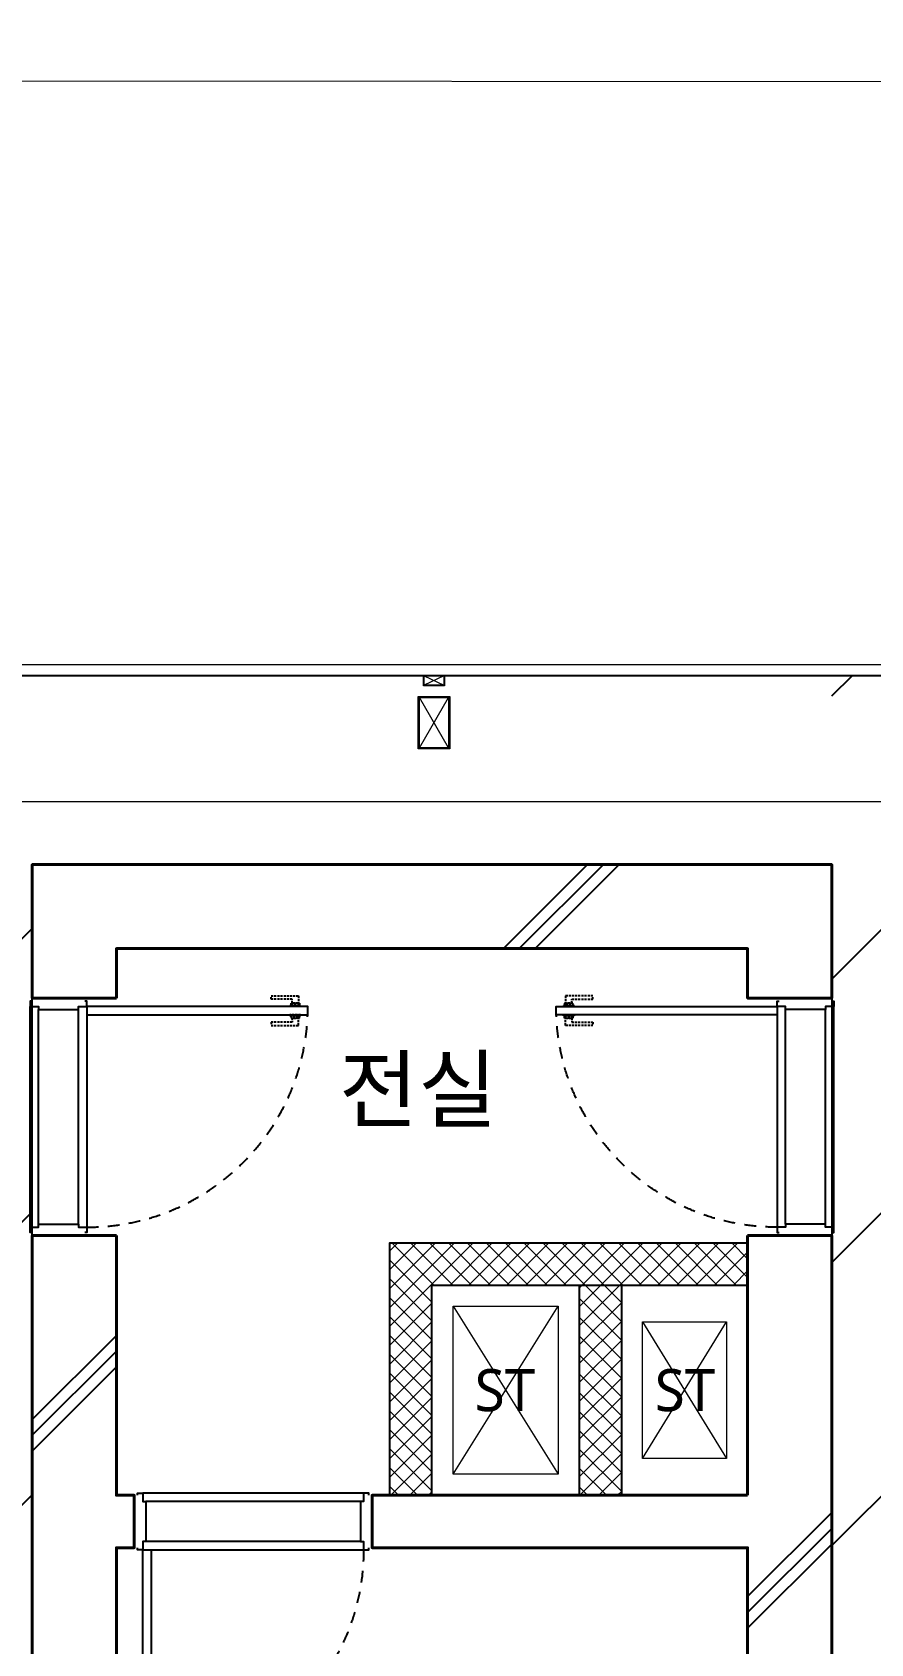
# Model space of a CAD drawing. Header units: millimetres. Extents: x 4739419 to 5837985, y 2291271 to 3446271.
# Drawn here: x 4976662 to 4980647, y 2528385 to 2536050 of the extents above; entities that cross this region are included whole.
import ezdxf
from ezdxf.enums import TextEntityAlignment as Align

# ---------------------------------------------------------------- set-up
doc = ezdxf.new("R2010")
doc.units = ezdxf.units.MM
doc.linetypes.add('XR-평면도$0$DASHEDX2', pattern=[1.5, 1, -0.5])
doc.linetypes.add('XR-평면도$0$HID', pattern=[2, 1.1, -0.9])
doc.layers.get('0').update_dxf_attribs({"color": 255})
for name, color, linetype, lineweight in [('A-XXXX-TXT2', 9, 'Continuous', 25), ('XR-평면도$0$A-CNTL', 9, 'Continuous', 15), ('XR-평면도$0$A-CONC-LIN1', 9, 'Continuous', 40), ('XR-평면도$0$A-DWXM-DOOR', 9, 'Continuous', 25), ('XR-평면도$0$A-DWXM-WIND', 9, 'Continuous', 25), ('XR-평면도$0$A-SECT-LIN2', 9, 'Continuous', 20), ('XR-평면도$0$A-SECT-LIN3', 9, 'Continuous', 18), ('XR-평면도$0$A-STXS-SETB', 9, 'Continuous', 20), ('XR-평면도$0$A-WAXM-BLOC', 9, 'Continuous', 25), ('XR-평면도$0$A-WAXM-DRYW', 9, 'Continuous', 25), ('XR-평면도$0$A-WAXM-PANL', 9, 'Continuous', 20), ('XR-평면도$0$A-XXXX-HATC', 9, 'Continuous', 18), ('XR-평면도$0$A-XXXX-OPEN', 9, 'Continuous', 15)]:
    doc.layers.add(name, color=color, linetype=linetype, lineweight=lineweight)
doc.layers.add('HEB-Area(PC Topping)', color=3, linetype='Continuous')
doc.layers.add('XR-평면도$0$A-CONC-SOLD', color=9, linetype='Continuous')
doc.styles.add('맑은 고딕', font='malgun.ttf')

# ---------------------------------------------------------------- blocks, each defined once
blk = doc.blocks.new('XR-평면도$0$중심선(210216)')
at = {"layer": 'XR-평면도$0$A-CNTL', "ltscale": 300}
blk.add_lwpolyline([(-10000, 196000), (186000, 196000)], dxfattribs=at)
blk = doc.blocks.new('XR-평면도$0$도어_008')
at = {"layer": 'XR-평면도$0$A-DWXM-DOOR', "color": 9, "linetype": 'XR-평면도$0$DASHEDX2', "ltscale": 10}
for points in [[(-25, 1005), (10, 1005), (10, 975), (-10, 975), (-10, 875), (-25, 875)], [(20, 1010), (20, 970), (10, 970), (10, 1010)], [(20, 965), (20, 1015), (25, 1015), (25, 965)], [(70, 965), (70, 1015), (65, 1015), (65, 965)], [(70, 1010), (70, 970), (80, 970), (80, 1010)], [(115, 1005), (80, 1005), (80, 975), (100, 975), (100, 875), (115, 875)]]:
    blk.add_lwpolyline(points, close=True, dxfattribs=at)
at = {"layer": 'XR-평면도$0$A-DWXM-DOOR'}
blk.add_lwpolyline([(65, 0), (65, 1050), (25, 1050), (25, 0)], close=True, dxfattribs=at)
at = {"layer": 'XR-평면도$0$A-DWXM-DOOR', "color": 0}
for points in [[(0, -260), (0, -270), (25, -270), (25, -230), (40, -230), (40, -40), (25, -40), (25, 0), (0, 0), (0, -10)], [(1100, -260), (1100, -270), (1075, -270), (1075, -230), (1060, -230), (1060, -40), (1075, -40), (1075, 0), (1100, 0), (1100, -10)]]:
    blk.add_lwpolyline(points, dxfattribs=at)
at = {"layer": 'XR-평면도$0$A-DWXM-DOOR', "color": 9}
for points in [[(25, 0), (1075, 0)], [(1060, -40), (40, -40)], [(1075, -270), (25, -270)], [(1060, -230), (40, -230)]]:
    blk.add_lwpolyline(points, dxfattribs=at)
at = {"layer": 'XR-평면도$0$A-DWXM-DOOR', "color": 1, "linetype": 'XR-평면도$0$HID', "ltscale": 50}
blk.add_arc((25, 0), 1050, 0, 90, dxfattribs=at)
blk = doc.blocks.new('XR-평면도$0$계단실_2_기준층(210720)')
at = {"layer": 'XR-평면도$0$A-CONC-SOLD'}
h = blk.add_hatch(dxfattribs=at)
h.set_pattern_fill('CONC', color=256, scale=100, angle=360)
h.set_pattern_definition([(45, (-1631837.4, -693570.6), (-2121.3203, 2121.3203), []), (45, (-1631837.4, -693495.6), (-2121.3203, 2121.3203), []), (45, (-1631837.4, -693420.6), (-2121.3203, 2121.3203), [])])
h.paths.add_polyline_path([(3400, -9600), (400, -9600), (400, -3250), (485, -3250), (485, -3000), (400, -3000), (400, -1800), (0, -1800), (0, -10000), (3800, -10000), (3800, -1800), (3400, -1800), (3400, -3000), (1700, -3000), (1700, -3250), (3400, -3250)])
h.paths.add_polyline_path([(3800, 0), (1700, 0), (1700, -400), (3400, -400), (3400, -700), (3800, -700)])
h.paths.add_polyline_path([(600, -400), (600, 0), (0, 0), (0, -700), (400, -700), (400, -400)])
at = {"layer": 'XR-평면도$0$A-XXXX-HATC'}
h = blk.add_hatch(dxfattribs=at)
h.set_pattern_fill('ANSI37', color=256, scale=20, style=0)
h.paths.add_polyline_path([(3400, -2000), (3400, -1800), (1700, -1800), (1700, -3000), (1900, -3000), (1900, -2000)])
h.paths.add_polyline_path([(2600, -2000), (2515, -2000)])
h.paths.add_polyline_path([(2800, -2000), (2800, -3000), (2600, -3000), (2600, -2000)])
at = {"layer": 'XR-평면도$0$A-CONC-LIN1'}
blk.add_line((400, -635), (0, -635), dxfattribs=at)
for points in [[(3800, -635), (3800, 0), (0, 0), (0, -635)], [(400, -635), (400, -400), (3400, -400), (3400, -635), (3800, -635)], [(0, -1765), (0, -10000), (3800, -10000), (3800, -1765)], [(400, -1765), (0, -1765)], [(400, -1765), (400, -3000), (485, -3000), (485, -3250), (400, -3250), (400, -9600), (3400, -9600), (3400, -3250), (1615, -3250), (1615, -3000), (3400, -3000)], [(3400, -3000), (3400, -1765)], [(3400, -1765), (3800, -1765)]]:
    blk.add_lwpolyline(points, dxfattribs=at)
at = {"layer": 'XR-평면도$0$A-WAXM-BLOC', "ltscale": 50}
for points in [[(1700, -3000), (1700, -1800), (3400, -1800)], [(1900, -3000), (1900, -2000), (3400, -2000)], [(2600, -2000), (2600, -3000)], [(2800, -2000), (2800, -3000)]]:
    blk.add_lwpolyline(points, dxfattribs=at)
at = {"layer": 'XR-평면도$0$A-XXXX-OPEN', "ltscale": 20}
for p, q in [((2000, -2900), (2500, -2100)), ((2000, -2100), (2500, -2900)), ((2900, -2175), (3300, -2825)), ((2900, -2825), (3300, -2175))]:
    blk.add_line(p, q, dxfattribs=at)
for points in [[(2000, -2100), (2500, -2100), (2500, -2900), (2000, -2900)], [(2900, -2175), (3300, -2175), (3300, -2825), (2900, -2825)]]:
    blk.add_lwpolyline(points, close=True, dxfattribs=at)
at = {"rotation": 270}
blk.add_blockref('XR-평면도$0$도어_008', (260, -650), dxfattribs=at)
for p, xscale, rotation in [((3540, -650), -1.000000000000002, 90), ((500, -3260), -1, 180)]:
    blk.add_blockref('XR-평면도$0$도어_008', p, dxfattribs=dict(xscale=xscale, rotation=rotation))
blk = doc.blocks.new('XR-평면도$0$win1')
at = {"layer": 'XR-평면도$0$A-DWXM-WIND'}
for p, q in [((-1500, 100), (-1500, 0)), ((-1500, 100), (-1450, 100)), ((-1450, 100), (-1450, 0)), ((-1450, 100), (-25, 100)), ((-25, 100), (25, 100)), ((-25, 100), (-25, 0)), ((25, 100), (25, 0)), ((25, 100), (1450, 100)), ((1450, 100), (1450, 0)), ((1450, 100), (1500, 100)), ((1500, 100), (1500, 0)), ((-1450, 50), (-25, 50)), ((-1450, 0), (-25, 0)), ((-25, 0), (25, 0)), ((25, 50), (1450, 50)), ((25, 0), (1450, 0)), ((-1500, 0), (-1450, 0)), ((1450, 0), (1500, 0))]:
    blk.add_line(p, q, dxfattribs=at)
blk = doc.blocks.new('XR-평면도$0$aw13pan4f~8f')
at = {"layer": 'XR-평면도$0$A-SECT-LIN2'}
for points in [[(2840, 50), (2840, 300), (2990, 300), (2990, 50)], [(6010, 50), (6010, 300), (6160, 300), (6160, 50)], [(8465, 50), (8465, 300), (8615, 300), (8615, 50)], [(50, -50), (-50, -50), (-50, 0), (50, 0)], [(2965, -50), (2865, -50), (2865, 0), (2965, 0)], [(6135, -50), (6035, -50), (6035, 0), (6135, 0)], [(8590, -50), (8490, -50), (8490, 0), (8590, 0)]]:
    blk.add_lwpolyline(points, close=True, dxfattribs=at)
at = {"layer": 'XR-평면도$0$A-SECT-LIN3'}
for points in [[(2846, 56), (2846, 294), (2984, 294), (2984, 56)], [(6016, 56), (6016, 294), (6154, 294), (6154, 56)], [(8471, 56), (8471, 294), (8609, 294), (8609, 56)], [(47, -47), (-47, -47), (-47, -3), (47, -3)], [(2962, -47), (2868, -47), (2868, -3), (2962, -3)], [(6132, -47), (6038, -47), (6038, -3), (6132, -3)], [(8587, -47), (8493, -47), (8493, -3), (8587, -3)]]:
    blk.add_lwpolyline(points, close=True, dxfattribs=at)
at = {"layer": 'XR-평면도$0$A-WAXM-PANL'}
for points in [[(0, -50), (3000, -50)], [(3000, -50), (3000, -100)], [(11000, -50), (6000, -50)], [(6000, -50), (6000, -100)], [(3000, -100), (0, -100)], [(6000, -100), (11000, -100)]]:
    blk.add_lwpolyline(points, dxfattribs=at)
at = {"layer": 'XR-평면도$0$A-XXXX-OPEN'}
for p, q in [((2846, 294), (2984, 56)), ((2984, 294), (2846, 56)), ((6016, 294), (6154, 56)), ((6154, 294), (6016, 56)), ((8471, 294), (8609, 56)), ((8609, 294), (8471, 56)), ((-47, -47), (47, -3)), ((47, -47), (-47, -3)), ((2868, -47), (2962, -3)), ((2962, -47), (2868, -3)), ((6038, -47), (6132, -3)), ((6132, -47), (6038, -3)), ((8493, -47), (8587, -3)), ((8587, -47), (8493, -3))]:
    blk.add_line(p, q, dxfattribs=at)
at = {"layer": 'XR-평면도$0$A-WAXM-DRYW'}
blk.add_blockref('XR-평면도$0$win1', (4500, -100), dxfattribs=at)
blk = doc.blocks.new('XR-평면도$0$aw13aw14 4f~8f')
at = {"rotation": 180}
blk.add_blockref('XR-평면도$0$aw13pan4f~8f', (247693, 1726670.6), dxfattribs=at)

msp = doc.modelspace()

# ---------------------------------------------------------------- hatches: boundary and pattern name
at = {"layer": 'HEB-Area(PC Topping)', "transparency": 33554559}
h = msp.add_hatch(dxfattribs=at)
h.set_pattern_fill('ANSI31', color=256, scale=300)
h.paths.add_polyline_path([(4909511.8, 2517631.7), (4922154.5, 2517631.7), (4922154.5, 2532991.2), (4976661.8, 2532991.2), (4976661.8, 2522091.2), (4980461.8, 2522091.2), (4980461.8, 2532991.2), (5030114.5, 2532991.2), (5030114.5, 2520031.7), (5042711.8, 2520031.7), (5042711.8, 2491306.2), (4932111.8, 2491231.7), (4932111.8, 2488060.8), (4909511.8, 2488060.8)])

# ---------------------------------------------------------------- linework, layer by layer
at = {"layer": 'HEB-Area(PC Topping)'}
msp.add_lwpolyline([(4914511.8, 2532991.2), (5037711.8, 2532991.2), (5037711.8, 2522091.2), (5042711.8, 2522091.2), (5042711.8, 2460691.2), (5031661.8, 2460691.2), (5031661.8, 2456191.2), (5030561.8, 2456191.2), (5030561.8, 2455391.2), (5004611.8, 2455391.2), (5004611.8, 2458391.2), (5002611.8, 2458391.2), (5002611.8, 2455391.2), (4986561.8, 2455391.2), (4986561.8, 2454891.2), (4976661.8, 2454891.2), (4976661.8, 2455391.2), (4949611.8, 2455391.2)], dxfattribs=at)
msp.add_lwpolyline([(4976661.8, 2532091.2), (4980461.8, 2532091.2), (4980461.8, 2522091.2), (4976661.8, 2522091.2)], close=True, dxfattribs=at)
at = {"layer": 'XR-평면도$0$A-STXS-SETB', "color": 4, "ltscale": 500}
for points in [[(4844843, 2448034.3), (4871793.3, 2529201.4), (4885107, 2538766.7), (4921455.8, 2539781.8), (4935351.6, 2536975.7), (4940940.5, 2535847.1), (4987917, 2535810), (4995655.5, 2537422.8), (5006000.7, 2539249.3), (5013636.5, 2540415.6), (5049757.1, 2541146.5), (5052755.5, 2538097.1), (5052755.1, 2537762.5), (5052754.7, 2536393.6), (5052875.3, 2532696.5), (5052636.9, 2454063.4), (5052514.7, 2378822.5), (5052275, 2329675.5), (5049244.3, 2326719.8), (4858406.9, 2326348), (4858273.2, 2347939.8), (4826596.4, 2393257.5), (4844842.7, 2448033.4, 0.000241)], [(4844843, 2448034.3), (4871793.3, 2529201.4), (4885107, 2538766.7), (4921455.8, 2539781.8), (4935351.6, 2536975.7), (4940940.5, 2535847.1), (4987917, 2535810), (4995655.5, 2537422.8), (5006000.7, 2539249.3), (5013636.5, 2540415.6), (5049757.1, 2541146.5), (5052755.6, 2538097.1), (5052755.1, 2537762.5), (5052754.7, 2536393.6), (5052875.3, 2532696.5), (5052636.9, 2454063.4), (5052514.7, 2378822.5), (5052275, 2329675.5), (5049244.4, 2326719.8), (4858406.9, 2326348), (4858273.2, 2347939.8), (4826596.4, 2393257.5), (4844842.7, 2448033.4, 0.000241)], [(4844843, 2448034.3), (4871793.3, 2529201.4), (4885107, 2538766.7), (4921455.8, 2539781.8), (4935351.6, 2536975.7), (4940940.5, 2535847.1), (4987917, 2535810), (4995655.5, 2537422.8), (5006000.7, 2539249.3), (5013636.5, 2540415.6), (5049757.1, 2541146.5), (5052755.6, 2538097.1), (5052755.1, 2537762.5), (5052754.7, 2536393.6), (5052875.3, 2532696.5), (5052636.9, 2454063.4), (5052514.7, 2378822.5), (5052275, 2329675.5), (5049244.4, 2326719.8), (4858406.9, 2326348), (4858273.2, 2347939.8), (4826596.4, 2393257.5), (4844842.7, 2448033.4, 0.000241)]]:
    msp.add_lwpolyline(points, format="xyb", close=True, dxfattribs=at)

# ---------------------------------------------------------------- block references
for name, p in [('XR-평면도$0$aw13aw14 4f~8f', (4739418.8, 806270.6)), ('XR-평면도$0$aw13aw14 4f~8f', (4739418.8, 806270.6)), ('XR-평면도$0$aw13aw14 4f~8f', (4739418.8, 806270.6)), ('XR-평면도$0$계단실_2_기준층(210720)', (4976661.8, 2532091.2)), ('XR-평면도$0$계단실_2_기준층(210720)', (4976661.8, 2532091.2)), ('XR-평면도$0$계단실_2_기준층(210720)', (4976661.8, 2532091.2))]:
    msp.add_blockref(name, p)
at = {"layer": 'XR-평면도$0$A-CNTL'}
msp.add_blockref('XR-평면도$0$중심선(210216)', (4866111.8, 2336391.2), dxfattribs=at)

# ---------------------------------------------------------------- texts
at = {"layer": 'A-XXXX-TXT2', "ltscale": 100, "style": '맑은 고딕'}
for s, height, p in [('전실', 300, (4978496, 2531021.7)), ('ST', 200, (4978908.5, 2529591.3)), ('ST', 200, (4979764.4, 2529591.3))]:
    msp.add_text(s, height=height, dxfattribs=at).set_placement(p, align=Align.MIDDLE_CENTER)

doc.saveas('drawing.dxf')
